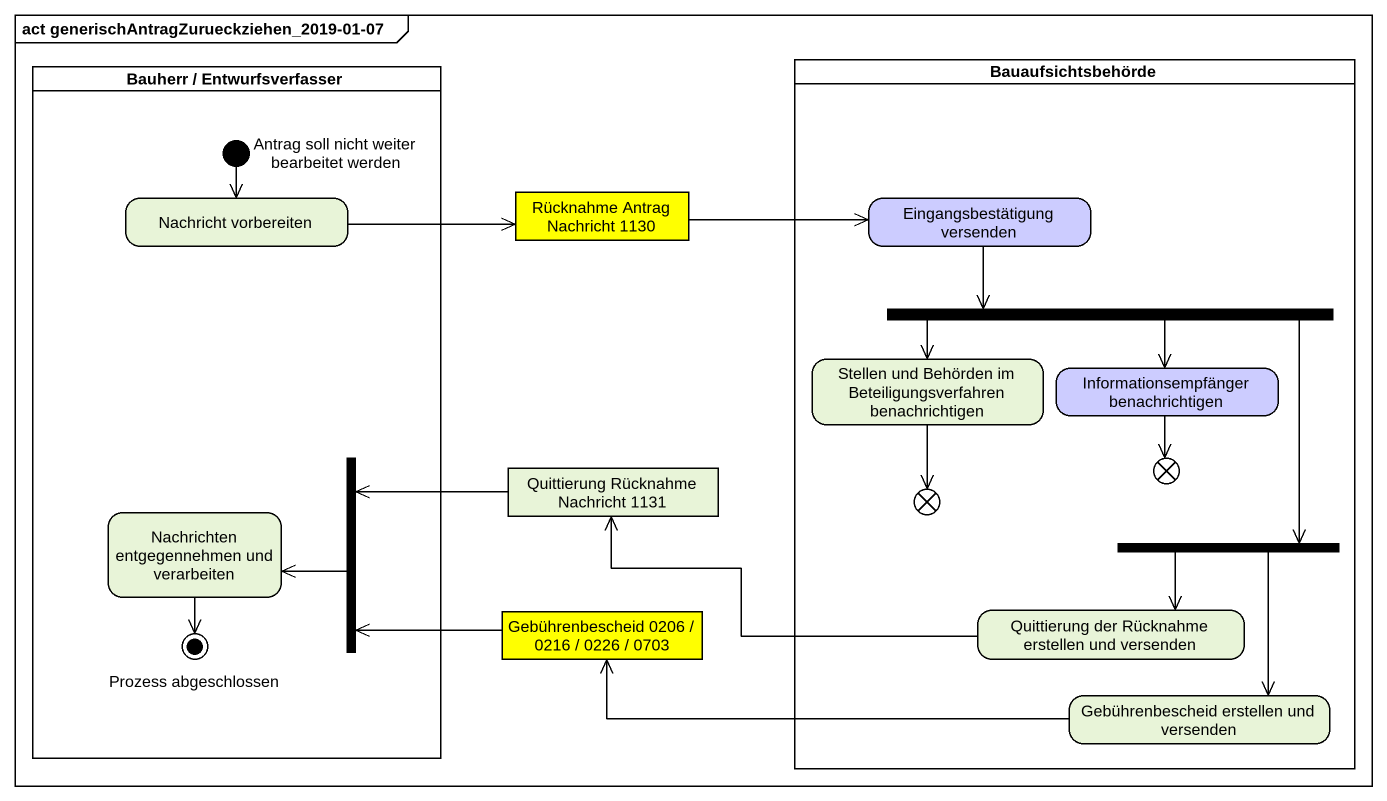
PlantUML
@startuml
mainframe act generischAntragZurueckziehen_2019-01-07
hide empty description
state "Bauherr / Entwurfsverfasser" as Bauherr_Entwurfsverfasser <<partition>> {
  state "Antrag soll nicht weiter bearbeitet werden" as Antrag_soll_nicht_weiter <<start>>
  state "Nachricht vorbereiten" as Nachricht_vorbereiten
  state "Nachrichten entgegennehmen und verarbeiten" as Nachrichten_entgegennehmen
  state fork2 <<join>>
  state "Prozess abgeschlossen" as Prozess_abgeschlossen <<end>>
}
state Bauaufsichtsbehörde <<partition>> {
  state "Eingangsbestätigung versenden" as Eingangsbestätigung #CCCCFF
  state fork1 <<fork>>
  state "Stellen und Behörden im Beteiligungsverfahren benachrichtigen" as Stellen_und_Behörden_im
  state "Informationsempfänger benachrichtigen" as Informationsempfänger #CCCCFF
  state flowfinal1 <<end>>
  state flowfinal2 <<end>>
  state fork3 <<fork>>
  state "Quittierung der Rücknahme erstellen und versenden" as Quittierung_der_Rücknahme
  state "Gebührenbescheid erstellen und versenden" as Gebührenbescheid_erstellen
}
state "Rücknahme Antrag Nachricht 1130" as Rücknahme_Antrag_Nachricht <<object>> #FFFF00
state "Quittierung Rücknahme Nachricht 1131" as Quittierung_Rücknahme <<object>>
state "Gebührenbescheid 0206 / 0216 / 0226 / 0703" as Gebührenbescheid_0206_0216 <<object>> #FFFF00
Antrag_soll_nicht_weiter --> Nachricht_vorbereiten
Nachricht_vorbereiten -right-> Rücknahme_Antrag_Nachricht
Rücknahme_Antrag_Nachricht -right-> Eingangsbestätigung
Eingangsbestätigung --> fork1
fork1 -left-> Stellen_und_Behörden_im
fork1 --> Informationsempfänger
fork1 --> fork3
Stellen_und_Behörden_im --> flowfinal1
Informationsempfänger --> flowfinal2
Nachrichten_entgegennehmen --> Prozess_abgeschlossen
fork2 -left-> Nachrichten_entgegennehmen
Quittierung_Rücknahme -left-> fork2
fork3 --> Quittierung_der_Rücknahme
fork3 --> Gebührenbescheid_erstellen
Gebührenbescheid_0206_0216 -left-> fork2
Quittierung_der_Rücknahme -left-> Quittierung_Rücknahme
Gebührenbescheid_erstellen -left-> Gebührenbescheid_0206_0216
@enduml
